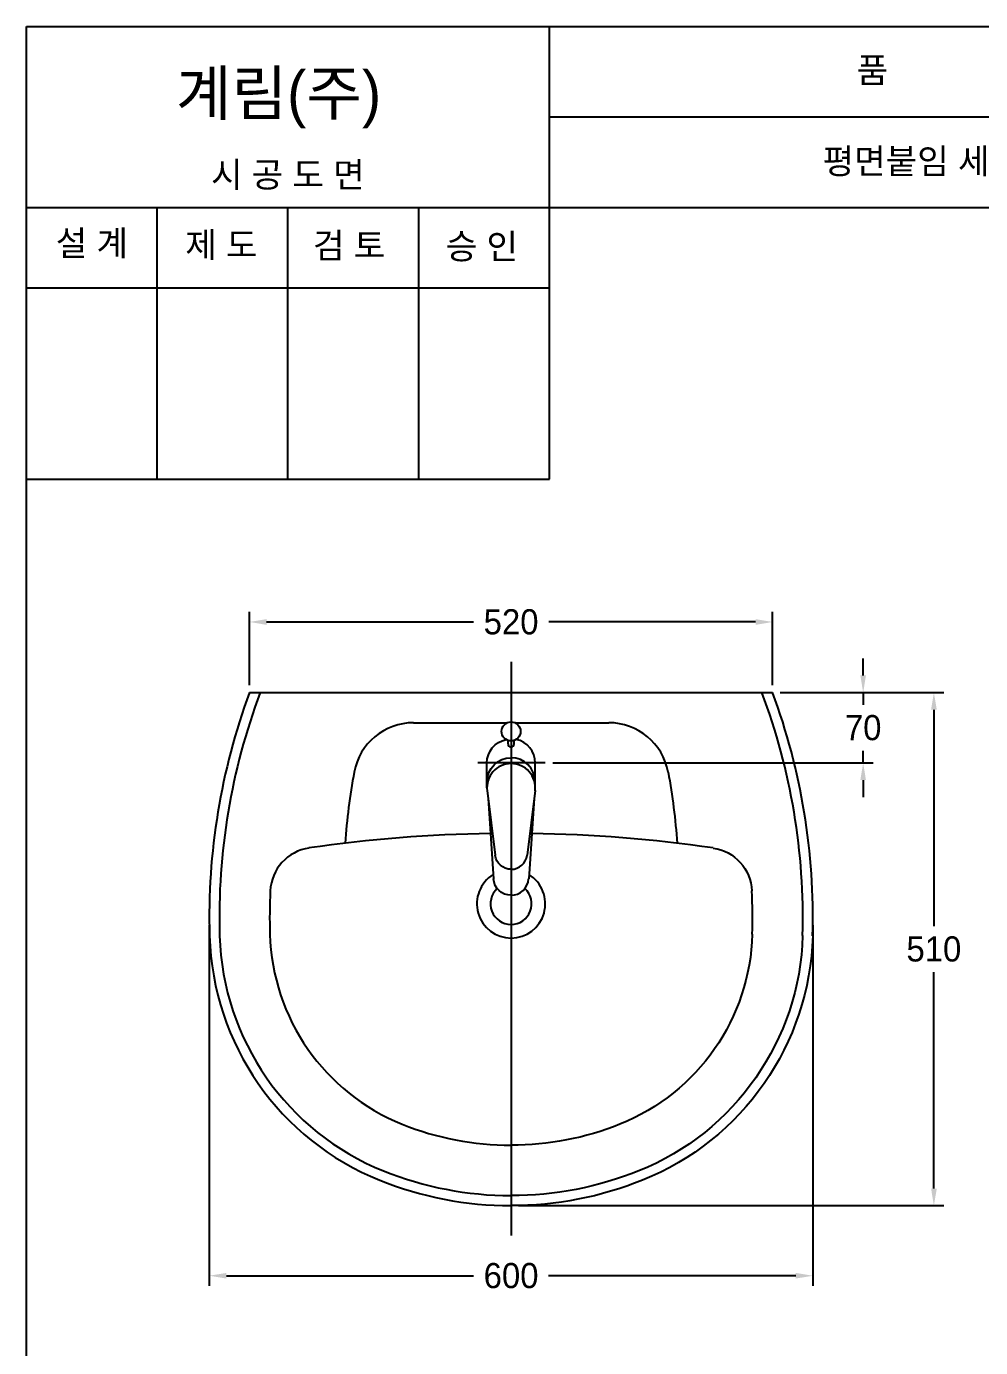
# Model space of a CAD drawing. Header units: millimetres. Extents: x 0 to 5707, y -67 to 2530.
# Drawn here: x 1907 to 2856, y 1217 to 2530 of the extents above; entities that cross this region are included whole.
import ezdxf
from ezdxf.enums import TextEntityAlignment as Align
from ezdxf.lldxf.tags import DXFTag

# ---------------------------------------------------------------- set-up
doc = ezdxf.new("R2010")
doc.units = ezdxf.units.MM
for name, color, linetype in [('TEXT', 7, 'Continuous'), ('내부선 및 부속', 4, 'Continuous'), ('도각라인', 7, 'Continuous'), ('외형선', 3, 'Continuous'), ('중심선', 1, 'DASHED'), ('치수선', 7, 'Continuous')]:
    doc.layers.add(name, color=color, linetype=linetype)
doc.styles.add('____', font='')
doc.styles.add('타이틀', font='H2GTRM.TTF', dxfattribs={"height": 25})
doc.styles.get('____').set_extended_font_data('굴림')
tags = doc.linetypes.add('DASHDOT', pattern=[70, 31, -13, 13, -13]).pattern_tags.tags
tags[10:11] = [DXFTag(74, 4), DXFTag(75, 0), DXFTag(340, '0'), DXFTag(46, 0.0), DXFTag(50, 0.0), DXFTag(44, 0.0), DXFTag(45, 0.0)]
tags[8:9] = [DXFTag(74, 4), DXFTag(75, 0), DXFTag(340, '0'), DXFTag(46, 0.0), DXFTag(50, 0.0), DXFTag(44, 0.0), DXFTag(45, 0.0)]
tags[6:7] = [DXFTag(74, 4), DXFTag(75, 0), DXFTag(340, '0'), DXFTag(46, 0.0), DXFTag(50, 0.0), DXFTag(44, 0.0), DXFTag(45, 0.0)]
tags[4:5] = [DXFTag(74, 4), DXFTag(75, 0), DXFTag(340, '0'), DXFTag(46, 0.0), DXFTag(50, 0.0), DXFTag(44, 0.0), DXFTag(45, 0.0)]
tags = doc.linetypes.add('DASHED', pattern=[25.72, 12.86, -12.86]).pattern_tags.tags
tags[6:7] = [DXFTag(74, 4), DXFTag(75, 0), DXFTag(340, '0'), DXFTag(46, 0.0), DXFTag(50, 0.0), DXFTag(44, 0.0), DXFTag(45, 0.0)]
tags[4:5] = [DXFTag(74, 4), DXFTag(75, 0), DXFTag(340, '0'), DXFTag(46, 0.0), DXFTag(50, 0.0), DXFTag(44, 0.0), DXFTag(45, 0.0)]
doc.dimstyles.new('MSADIM', dxfattribs={"dimtxt": 33, "dimasz": 17, "dimexe": 10, "dimexo": 7.5, "dimgap": 10, "dimtad": 0, "dimtih": 1, "dimtoh": 1, "dimdec": 0, "dimzin": 1, "dimdsep": 46, "dimtxsty": '____', "dimcen": 11.25, "dimadec": 0, "dimazin": 0, "dimtfac": 1, "dimtdec": 0, "dimtix": 1, "dimtmove": 0, "dimatfit": 3, "dimfxl": 0, "dimtolj": 1, "dimtzin": 1, "dimarcsym": 0})

# ---------------------------------------------------------------- blocks, each defined once
blk = doc.blocks.new('*D18')
at = {"layer": '치수선', "color": 0, "linetype": 'Continuous', "lineweight": -2}
for p, q in [((2129.1, 1875.3), (2129.1, 1948)), ((2649.1, 1875.3), (2649.1, 1948)), ((2146.1, 1938), (2351.7, 1938)), ((2632.1, 1938), (2426.5, 1938))]:
    blk.add_line(p, q, dxfattribs=at)
at = {"layer": '치수선', "color": 0, "linetype": 'Continuous'}
for points in [[(2146.1, 1940.8), (2146.1, 1935.1), (2129.1, 1938)], [(2632.1, 1940.8), (2632.1, 1935.1), (2649.1, 1938)]]:
    blk.add_solid(points, dxfattribs=at)
at = {"layer": '치수선', "color": 0, "linetype": 'Continuous', "insert": (2389.1, 1938), "char_height": 25, "attachment_point": 5, "style": '____'}
blk.add_mtext('\\A1;520', dxfattribs=at)
blk = doc.blocks.new('*D19')
at = {"layer": '치수선', "color": 0, "linetype": 'Continuous', "lineweight": -2}
for p, q in [((2739.1, 1884.8), (2739.1, 1901.8)), ((2656.6, 1867.8), (2749.1, 1867.8)), ((2739.1, 1867.8), (2739.1, 1855.6)), ((2739.1, 1797.8), (2739.1, 1809.9)), ((2430.6, 1797.8), (2749.1, 1797.8)), ((2739.1, 1780.8), (2739.1, 1763.8))]:
    blk.add_line(p, q, dxfattribs=at)
at = {"layer": '치수선', "color": 0, "linetype": 'Continuous'}
for points in [[(2736.3, 1884.8), (2741.9, 1884.8), (2739.1, 1867.8)], [(2736.3, 1780.8), (2741.9, 1780.8), (2739.1, 1797.8)]]:
    blk.add_solid(points, dxfattribs=at)
at = {"layer": '치수선', "color": 0, "linetype": 'Continuous', "insert": (2739.1, 1832.8), "char_height": 25, "attachment_point": 5, "style": '____'}
blk.add_mtext('\\A1;70', dxfattribs=at)
blk = doc.blocks.new('*D20')
at = {"layer": '치수선', "color": 0, "linetype": 'Continuous', "lineweight": -2}
for p, q in [((2656.6, 1867.8), (2819.4, 1867.8)), ((2809.4, 1850.8), (2809.4, 1635.6)), ((2809.4, 1374.8), (2809.4, 1589.9)), ((2396.6, 1357.8), (2819.4, 1357.8))]:
    blk.add_line(p, q, dxfattribs=at)
at = {"layer": '치수선', "color": 0, "linetype": 'Continuous'}
for points in [[(2806.6, 1850.8), (2812.3, 1850.8), (2809.4, 1867.8)], [(2806.6, 1374.8), (2812.3, 1374.8), (2809.4, 1357.8)]]:
    blk.add_solid(points, dxfattribs=at)
at = {"layer": '치수선', "color": 0, "linetype": 'Continuous', "insert": (2809.4, 1612.8), "char_height": 25, "attachment_point": 5, "style": '____'}
blk.add_mtext('\\A1;510', dxfattribs=at)
blk = doc.blocks.new('*D21')
at = {"layer": '치수선', "color": 0, "linetype": 'Continuous', "lineweight": -2}
for p, q in [((2089.1, 1636.7), (2089.1, 1278.1)), ((2689.1, 1636.7), (2689.1, 1278.1)), ((2106.1, 1288.1), (2351.8, 1288.1)), ((2672.1, 1288.1), (2426.4, 1288.1))]:
    blk.add_line(p, q, dxfattribs=at)
at = {"layer": '치수선', "color": 0, "linetype": 'Continuous'}
for points in [[(2106.1, 1290.9), (2106.1, 1285.3), (2089.1, 1288.1)], [(2672.1, 1290.9), (2672.1, 1285.3), (2689.1, 1288.1)]]:
    blk.add_solid(points, dxfattribs=at)
at = {"layer": '치수선', "color": 0, "linetype": 'Continuous', "insert": (2389.1, 1288.1), "char_height": 25, "attachment_point": 5, "style": '____'}
blk.add_mtext('\\A1;600', dxfattribs=at)

msp = doc.modelspace()

# ---------------------------------------------------------------- linework, layer by layer
at = {"layer": '내부선 및 부속', "linetype": 'Continuous'}
for p, q in [((2292.1, 1837.8), (2385.1, 1837.8)), ((2393.2, 1837.8), (2486.2, 1837.8)), ((2386.1, 1816.7), (2386.1, 1820.3)), ((2392.1, 1816.7), (2392.1, 1820.3)), ((2365.1, 1773.2), (2365.1, 1797.8)), ((2413.1, 1773.2), (2413.1, 1797.8)), ((2365.3, 1770.3), (2373.2, 1706.2)), ((2366.3, 1762.4), (2371.6, 1682.6)), ((2412.9, 1770.3), (2405, 1706.2)), ((2412, 1762.4), (2406.6, 1682.6)), ((2371.8, 1680.4), (2371.8, 1680.4)), ((2372.1, 1679.4), (2372.1, 1679.4)), ((2372.9, 1677.3), (2372.9, 1677.3)), ((2373.3, 1676.3), (2373.3, 1676.3)), ((2404.9, 1676.3), (2404.9, 1676.3)), ((2405.4, 1677.3), (2405.4, 1677.3)), ((2406.1, 1679.4), (2406.1, 1679.4)), ((2406.4, 1680.4), (2406.4, 1680.4))]:
    msp.add_line(p, q, dxfattribs=at)
at = {"layer": '내부선 및 부속', "linetype": 'Continuous', "flags": 128}
for points in [[(2365.1, 1797.8, -0.353764), (2384.1, 1821.2)], [(2365.1, 1779, -0.414213), (2389.1, 1803)], [(2545.2, 1788.7, -0.028834), (2554.1, 1718)], [(2389.1, 1692.1, -0.37856), (2373.2, 1706.2)], [(2389.1, 1666.3, -0.394608), (2371.6, 1682.6)], [(2678.9, 1626.2, -0.298443), (2516, 1392.3)], [(2516, 1392.3, -0.095885), (2389.1, 1367.8)]]:
    msp.add_lwpolyline(points, format="xyb", dxfattribs=at)
at = {"layer": '내부선 및 부속', "linetype": 'Continuous'}
msp.add_circle((2389.1, 1829.2), 9.44, dxfattribs=at)
for centre, radius, start, end in [((2734.1, 1644.2), 635, 159.3819, 181.6222), ((2044.1, 1644.2), 635, 358.3778, 20.6181), ((2292.1, 1777.8), 60, 90, 169.479), ((2486.2, 1777.8), 60, 10.521, 90), ((2389.1, 1816.7), 3, 180, 360), ((2389.1, 1797.8), 24, 0, 77.9277), ((2389.1, 1779), 24, 0, 90), ((2841.2, 1675.8), 618.5, 169.479, 176.0854), ((2389.1, 1773.2), 24, 90.0001, 187.0619), ((2389.1, 1773.2), 24, 352.9381, 90), ((2389.1, 1708.1), 16, 270, 352.9386), ((2389.1, 1657.8), 34, 121.4484, 58.5515), ((2389.1, 1683.8), 17.5, 270, 356.1383), ((2389.1, 1657.8), 20.5, 132.0769, 47.9229), ((2359.3, 1633.5), 260, 181.6222, 248.0918), ((2389.1, 1707.8), 340, 248.0918, 270)]:
    msp.add_arc(centre, radius, start, end, dxfattribs=at)
for points in [[(2365.3, 1775.3), (2365.3, 1775.3), (2365.3, 1775.3)], [(2412.9, 1775.3), (2412.9, 1775.3), (2412.9, 1775.3)]]:
    msp.add_rational_spline(points, [0.951478421688, 0.951479792595, 0.951481163502], degree=2, dxfattribs=at)
at = {"layer": '도각라인', "color": 7}
for p, q in [((1907.3, 0), (1907.3, 2530)), ((1907.3, 2530), (3707.3, 2530)), ((2427.3, 2080), (2427.3, 2530)), ((2427.3, 2440), (3707.3, 2440)), ((1907.3, 2350), (3707.3, 2350)), ((2037.3, 2080), (2037.3, 2350)), ((2167.3, 2080), (2167.3, 2350)), ((2297.3, 2080), (2297.3, 2350)), ((1907.3, 2270), (2427.3, 2270)), ((1907.3, 2080), (2427.3, 2080))]:
    msp.add_line(p, q, dxfattribs=at)
at = {"layer": '외형선', "linetype": 'Continuous'}
msp.add_line((2129.1, 1867.8), (2649.1, 1867.8), dxfattribs=at)
at = {"layer": '외형선', "linetype": 'Continuous', "flags": 128}
for points in [[(2590, 1713.3, -0.359728), (2628.5, 1670.8)], [(2628.9, 1627.6, -0.298443), (2497.3, 1438.7)], [(2688.9, 1625.9, -0.298443), (2519.7, 1383)], [(2497.3, 1438.7, -0.095885), (2389.1, 1417.8)], [(2519.7, 1383, -0.095885), (2389.1, 1357.8)]]:
    msp.add_lwpolyline(points, format="xyb", dxfattribs=at)
at = {"layer": '외형선', "linetype": 'Continuous'}
for centre, radius, start, end in [((2734.1, 1644.2), 645, 159.7158, 181.6222), ((2044.1, 1644.2), 645, 358.3778, 20.2842), ((2389.1, 327.8), 1400, 90.8388, 98.2503), ((2389.1, 327.8), 1400, 81.7497, 89.1612), ((2194.7, 1668.7), 45, 98.2503, 177.3907), ((2734.1, 1644.2), 585, 177.3907, 181.6222), ((2044.1, 1644.2), 585, 358.3778, 2.6093), ((2359.3, 1633.5), 270, 181.6222, 248.0918), ((2359.3, 1633.5), 210, 181.6222, 248.0918), ((2389.1, 1707.8), 290, 248.0918, 270), ((2389.1, 1707.8), 350, 248.0918, 270)]:
    msp.add_arc(centre, radius, start, end, dxfattribs=at)
at = {"layer": '중심선', "linetype": 'DASHDOT'}
for p, q in [((2389.1, 1898.2), (2389.1, 1328)), ((2423.1, 1797.8), (2356.1, 1797.8))]:
    msp.add_line(p, q, dxfattribs=at)

# ---------------------------------------------------------------- texts
at = {"layer": 'TEXT', "style": '타이틀'}
for s, p in [('품             명', (2823, 2486.4)), ('평면붙임 세면기', (2813.1, 2396)), ('시 공 도 면', (2167.2, 2382.7)), ('설 계', (1972.4, 2314.6)), ('제 도', (2101.1, 2312.9)), ('검 토', (2228.1, 2312.3)), ('승 인', (2360.1, 2311.4))]:
    msp.add_text(s, height=25, dxfattribs=at).set_placement(p, align=Align.MIDDLE_CENTER)
msp.add_text('계림(주)', height=44, dxfattribs=at).set_placement((2056, 2441.8))

# ---------------------------------------------------------------- dimensions: what is measured, and where the dimension line sits
at = {"layer": '치수선', "linetype": 'Continuous'}
for base, p1, p2, picture, middle in [((2649.1, 1938), (2129.1, 1867.8), (2649.1, 1867.8), '*D18', (2389.1, 1938)), ((2689.1, 1288.1), (2089.1, 1644.2), (2689.1, 1644.2), '*D21', (2389.1, 1288.1))]:
    dim = msp.add_linear_dim(base=base, p1=p1, p2=p2, dimstyle='MSADIM', override={"dimtxt": 25}, dxfattribs=at)
    dim.commit()
    dim.dimension.update_dxf_attribs({"geometry": picture, "text_midpoint": middle, "dimtype": 160})
for base, p1, p2, picture, middle in [((2739.1, 1867.8), (2423.1, 1797.8), (2649.1, 1867.8), '*D19', (2739.1, 1832.8)), ((2809.4, 1357.8), (2649.1, 1867.8), (2389.1, 1357.8), '*D20', (2809.4, 1612.8))]:
    dim = msp.add_linear_dim(base=base, p1=p1, p2=p2, angle=90, dimstyle='MSADIM', override={"dimtxt": 25}, dxfattribs=at)
    dim.commit()
    dim.dimension.update_dxf_attribs({"geometry": picture, "text_midpoint": middle, "dimtype": 160})

doc.saveas('drawing.dxf')
